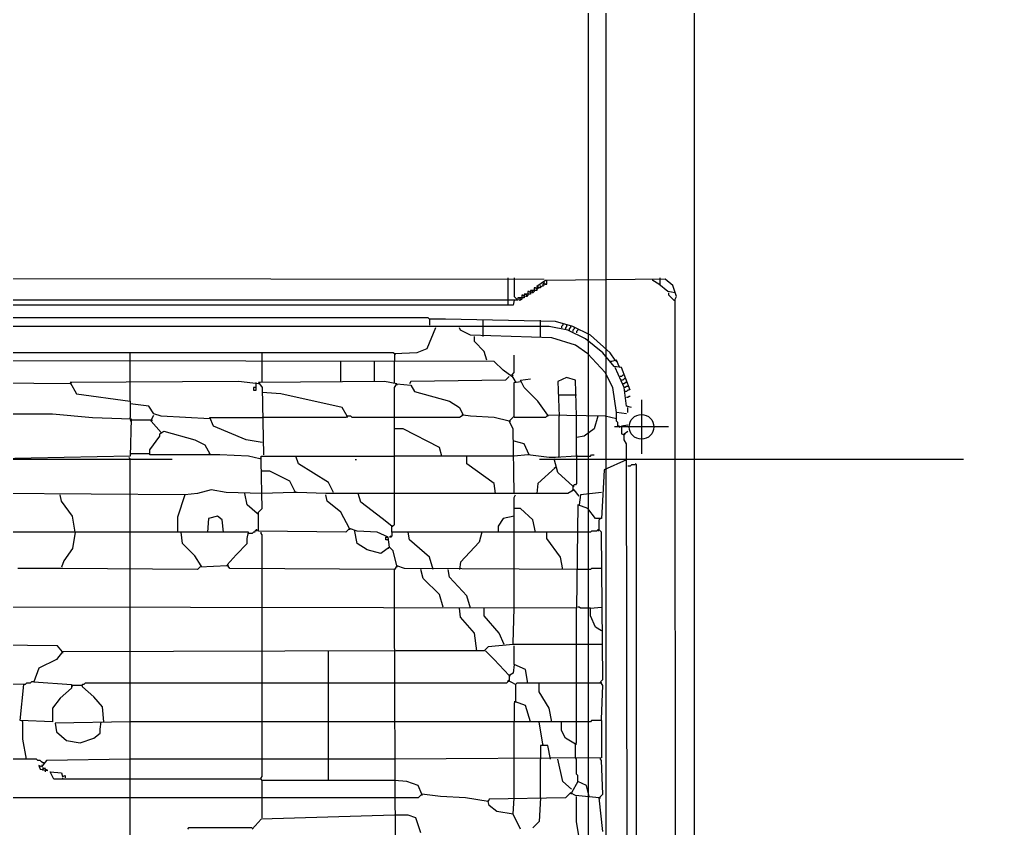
# Model space of a CAD drawing. Extents: x 4511820 to 5180432, y -1526536 to -944957.
# Drawn here: x 5149090 to 5149645, y -1028242 to -1027784 of the extents above; entities that cross this region are included whole.
import ezdxf

# ---------------------------------------------------------------- set-up
doc = ezdxf.new("R2010")
doc.units = 0
doc.header["$MEASUREMENT"] = 0
doc.linetypes.add('BODKOCIARKOVANA_3', pattern=[5.6, 3, -1.3, 0, -1.3])
doc.layers.add('osi', color=253, linetype='CONTINUOUS')
doc.layers.add('ZZ-chladenie', color=133, linetype='CONTINUOUS')

msp = doc.modelspace()

# ---------------------------------------------------------------- linework, layer by layer
at = {"layer": 'osi', "linetype": 'BODKOCIARKOVANA_3', "ltscale": 80}
msp.add_line((5157242.5, -1028033.172), (5093572.5, -1028033.172), dxfattribs=at)
at = {"layer": 'ZZ-chladenie'}
for p, q in [((5149472.5, -1028973.604), (5149472.5, -1026604.74)), ((5149472.5, -1028973.604), (5149472.5, -1026604.74)), ((5149412.5, -1028913.604), (5149412.5, -1026664.74)), ((5149422.5, -1028913.604), (5149422.5, -1026664.74)), ((5148767.697, -1027930.3), (5149387.394, -1027931.007)), ((5149366.902, -1027943.019), (5149366.902, -1027930.3)), ((5149370.436, -1027930.3), (5149370.436, -1027940.9)), ((5149388.101, -1027931.713), (5149383.155, -1027935.247)), ((5149388.101, -1027933.833), (5149383.155, -1027936.66)), ((5149387.394, -1027933.127), (5149386.688, -1027933.833)), ((5149386.688, -1027933.833), (5149386.688, -1027934.54)), ((5149387.394, -1027933.127), (5149387.394, -1027932.42)), ((5149387.394, -1027933.127), (5149388.101, -1027933.833)), ((5149455.935, -1027931.007), (5149388.101, -1027931.713)), ((5149388.101, -1027933.833), (5149388.807, -1027933.833)), ((5149388.807, -1027933.833), (5149388.807, -1027931.713)), ((5149448.869, -1027931.713), (5149448.869, -1027931.007)), ((5149452.402, -1027933.833), (5149448.869, -1027931.713)), ((5149457.348, -1027938.073), (5149452.402, -1027933.833)), ((5149453.109, -1027931.007), (5149453.109, -1027930.3)), ((5149453.109, -1027933.833), (5149453.109, -1027931.007)), ((5149460.175, -1027934.54), (5149455.935, -1027931.007)), ((5149376.795, -1027939.486), (5149376.089, -1027940.193)), ((5149379.621, -1027939.486), (5149376.089, -1027939.486)), ((5149376.089, -1027939.486), (5149376.089, -1027941.606)), ((5149377.502, -1027940.193), (5149376.795, -1027939.486)), ((5149378.915, -1027938.073), (5149378.208, -1027938.073)), ((5149378.208, -1027938.073), (5149378.208, -1027939.486)), ((5149378.208, -1027939.486), (5149378.208, -1027940.193)), ((5149379.621, -1027938.779), (5149378.915, -1027938.073)), ((5149380.328, -1027937.366), (5149379.621, -1027938.073)), ((5149383.155, -1027937.366), (5149379.621, -1027937.366)), ((5149379.621, -1027937.366), (5149379.621, -1027939.486)), ((5149381.034, -1027938.073), (5149380.328, -1027937.366)), ((5149380.328, -1027938.779), (5149381.034, -1027938.073)), ((5149381.034, -1027938.779), (5149380.328, -1027938.779)), ((5149381.741, -1027938.073), (5149381.034, -1027938.779)), ((5149382.448, -1027935.953), (5149381.741, -1027935.953)), ((5149381.741, -1027935.953), (5149381.741, -1027937.366)), ((5149381.741, -1027937.366), (5149381.741, -1027938.073)), ((5149383.155, -1027936.66), (5149382.448, -1027935.953)), ((5149383.861, -1027935.247), (5149383.155, -1027935.953)), ((5149383.155, -1027935.247), (5149383.155, -1027937.366)), ((5149384.568, -1027935.953), (5149383.861, -1027935.247)), ((5149385.275, -1027935.953), (5149384.568, -1027935.953)), ((5149385.275, -1027935.247), (5149385.275, -1027934.54)), ((5149385.275, -1027935.247), (5149385.275, -1027935.953)), ((5149386.688, -1027934.54), (5149386.688, -1027935.247)), ((5149461.589, -1027938.779), (5149457.348, -1027938.073)), ((5149458.055, -1027940.193), (5149458.055, -1027938.779)), ((5149462.295, -1027940.9), (5149460.175, -1027934.54)), ((5149372.555, -1027943.019), (5148783.95, -1027943.019)), ((5149366.902, -1027945.845), (5149366.902, -1027943.019)), ((5149370.436, -1027943.019), (5149369.729, -1027945.845)), ((5149370.436, -1027940.9), (5149371.142, -1027941.606)), ((5149371.142, -1027941.606), (5149371.849, -1027942.313)), ((5149376.089, -1027941.606), (5149372.555, -1027941.606)), ((5149372.555, -1027941.606), (5149372.555, -1027943.019)), ((5149373.968, -1027942.313), (5149373.262, -1027941.606)), ((5149373.262, -1027943.019), (5149373.968, -1027942.313)), ((5149373.968, -1027943.019), (5149373.262, -1027943.019)), ((5149374.675, -1027942.313), (5149373.968, -1027943.019)), ((5149375.382, -1027940.193), (5149374.675, -1027940.193)), ((5149374.675, -1027940.193), (5149374.675, -1027941.606)), ((5149374.675, -1027941.606), (5149374.675, -1027942.313)), ((5149376.089, -1027940.9), (5149375.382, -1027940.193)), ((5149376.795, -1027940.9), (5149377.502, -1027940.193)), ((5149377.502, -1027940.9), (5149376.795, -1027940.9)), ((5149378.208, -1027940.193), (5149377.502, -1027940.9)), ((5149458.761, -1027940.9), (5149458.055, -1027940.193)), ((5149459.468, -1027941.606), (5149458.761, -1027940.9)), ((5149460.175, -1027942.313), (5149459.468, -1027941.606)), ((5149460.882, -1027943.019), (5149460.175, -1027942.313)), ((5149460.882, -1027943.019), (5149461.589, -1027943.019)), ((5149461.589, -1027942.313), (5149462.295, -1027940.9)), ((5149461.589, -1028005.201), (5149461.589, -1027942.313)), ((5149369.729, -1027945.845), (5148785.363, -1027945.845)), ((5149321.68, -1027952.911), (5148833.412, -1027952.911)), ((5149322.386, -1027953.618), (5149321.68, -1027952.911)), ((5149331.572, -1027953.618), (5149322.386, -1027953.618)), ((5149322.386, -1027953.618), (5149322.386, -1027957.152)), ((5149393.754, -1027955.032), (5149331.572, -1027953.618)), ((5149352.771, -1027957.858), (5149352.771, -1027954.325)), ((5149385.275, -1027957.858), (5149385.275, -1027954.325)), ((5149403.646, -1027957.858), (5149393.754, -1027955.032)), ((5149397.993, -1027956.445), (5149397.993, -1027957.152)), ((5149324.506, -1027957.858), (5148829.172, -1027957.858)), ((5149325.919, -1027958.565), (5149320.973, -1027970.577)), ((5149340.051, -1027957.858), (5149324.506, -1027957.858)), ((5149340.051, -1027959.978), (5149339.345, -1027958.565)), ((5149390.221, -1027957.858), (5149340.051, -1027957.858)), ((5149345.704, -1027962.804), (5149340.051, -1027959.978)), ((5149352.771, -1027963.511), (5149352.771, -1027957.858)), ((5149385.275, -1027963.511), (5149385.275, -1027957.858)), ((5149400.82, -1027959.978), (5149390.221, -1027957.858)), ((5149397.993, -1027957.152), (5149397.286, -1027957.858)), ((5149397.286, -1027957.858), (5149397.286, -1027958.565)), ((5149400.113, -1027957.858), (5149399.407, -1027958.565)), ((5149399.407, -1027958.565), (5149399.407, -1027959.271)), ((5149400.113, -1027957.152), (5149400.113, -1027957.858)), ((5149410.712, -1027964.924), (5149400.82, -1027959.978)), ((5149402.233, -1027958.565), (5149401.526, -1027959.271)), ((5149401.526, -1027959.271), (5149401.526, -1027959.978)), ((5149402.233, -1027957.858), (5149402.233, -1027958.565)), ((5149413.539, -1027962.804), (5149403.646, -1027957.858)), ((5149404.353, -1027959.271), (5149403.646, -1027959.978)), ((5149403.646, -1027959.978), (5149403.646, -1027960.684)), ((5149404.353, -1027958.565), (5149404.353, -1027959.271)), ((5149406.473, -1027959.978), (5149405.766, -1027960.684)), ((5149405.766, -1027960.684), (5149405.766, -1027961.391)), ((5149406.473, -1027959.271), (5149406.473, -1027959.978)), ((5149391.634, -1027964.218), (5149345.704, -1027962.804)), ((5149347.824, -1027966.337), (5149347.824, -1027963.511)), ((5149353.477, -1027971.99), (5149347.824, -1027966.337)), ((5149405.059, -1027968.457), (5149391.634, -1027964.218)), ((5149420.605, -1027972.697), (5149410.712, -1027964.924)), ((5149424.845, -1027972.697), (5149413.539, -1027962.804)), ((5149301.894, -1027972.697), (5149077.899, -1027972.697)), ((5149152.8, -1027977.643), (5149152.8, -1027972.697)), ((5149227.701, -1027977.643), (5149227.701, -1027972.697)), ((5149302.601, -1027973.404), (5149301.894, -1027972.697)), ((5149315.32, -1027972.697), (5149302.601, -1027973.404)), ((5149320.973, -1027970.577), (5149315.32, -1027972.697)), ((5149354.89, -1027976.936), (5149353.477, -1027971.99)), ((5149412.125, -1027973.404), (5149405.059, -1027968.457)), ((5149426.964, -1027980.47), (5149420.605, -1027972.697)), ((5149427.671, -1027976.936), (5149424.845, -1027972.697)), ((5149359.13, -1027977.643), (5148799.495, -1027976.936)), ((5149152.8, -1027988.949), (5149152.8, -1027977.643)), ((5149227.701, -1027988.949), (5149227.701, -1027977.643)), ((5149272.217, -1027988.949), (5149272.217, -1027977.643)), ((5149291.296, -1027988.949), (5149291.296, -1027977.643)), ((5149302.601, -1027973.404), (5149303.307, -1027973.404)), ((5149302.601, -1027973.404), (5149302.601, -1027977.643)), ((5149302.601, -1027989.655), (5149302.601, -1027977.643)), ((5149364.076, -1027982.589), (5149359.13, -1027977.643)), ((5149370.436, -1027984.002), (5149370.436, -1027974.11)), ((5149422.018, -1027984.002), (5149412.125, -1027973.404)), ((5149425.551, -1027977.643), (5149424.845, -1027977.643)), ((5149428.377, -1027976.936), (5149425.551, -1027977.643)), ((5149427.671, -1027976.936), (5149428.377, -1027977.643)), ((5149429.791, -1027980.47), (5149428.377, -1027976.936)), ((5149369.023, -1027986.122), (5149364.076, -1027982.589)), ((5149369.023, -1027985.416), (5149370.436, -1027984.002)), ((5149426.258, -1027992.482), (5149422.018, -1027984.002)), ((5149431.204, -1027981.176), (5149426.964, -1027980.47)), ((5149432.617, -1027992.482), (5149427.671, -1027981.176)), ((5149429.791, -1027980.47), (5149430.498, -1027981.176)), ((5149436.15, -1027993.895), (5149431.204, -1027981.176)), ((5149118.883, -1027990.362), (5149032.676, -1027989.655)), ((5149214.275, -1027988.949), (5149118.883, -1027989.655)), ((5149118.883, -1027990.362), (5149119.589, -1027989.655)), ((5149118.883, -1027989.655), (5149122.416, -1027996.015)), ((5149152.8, -1028000.254), (5149152.8, -1027988.949)), ((5149225.58, -1027990.362), (5149214.275, -1027988.949)), ((5149224.167, -1027990.362), (5149224.167, -1027989.655)), ((5149296.948, -1027988.949), (5149225.58, -1027989.655)), ((5149225.58, -1027990.362), (5149226.287, -1027989.655)), ((5149225.58, -1027989.655), (5149227.701, -1027992.482)), ((5149304.014, -1027990.362), (5149296.948, -1027988.949)), ((5149311.787, -1027988.949), (5149311.08, -1027990.362)), ((5149365.489, -1027988.242), (5149311.787, -1027988.949)), ((5149367.609, -1027986.122), (5149365.489, -1027988.242)), ((5149367.609, -1027986.122), (5149366.902, -1027986.829)), ((5149369.023, -1027986.122), (5149369.729, -1027985.416)), ((5149371.142, -1027988.949), (5149369.023, -1027985.416)), ((5149370.436, -1027989.655), (5149373.968, -1027988.949)), ((5149370.436, -1028008.734), (5149370.436, -1027989.655)), ((5149371.142, -1027988.949), (5149371.142, -1027989.655)), ((5149373.968, -1027988.242), (5149379.621, -1027987.536)), ((5149376.089, -1027992.482), (5149373.968, -1027988.242)), ((5149400.113, -1027986.829), (5149395.167, -1027988.949)), ((5149395.167, -1027988.949), (5149395.873, -1028008.734)), ((5149405.059, -1027988.242), (5149400.113, -1027986.829)), ((5149405.766, -1028008.734), (5149405.059, -1027988.242)), ((5149431.204, -1027986.122), (5149430.498, -1027986.122)), ((5149431.911, -1027985.416), (5149431.204, -1027986.122)), ((5149431.911, -1027988.242), (5149431.204, -1027988.242)), ((5149432.617, -1027985.416), (5149431.911, -1027985.416)), ((5149432.617, -1027987.536), (5149431.911, -1027988.242)), ((5149433.324, -1027987.536), (5149432.617, -1027987.536)), ((5149433.324, -1027989.655), (5149432.617, -1027990.362)), ((5149434.03, -1027989.655), (5149433.324, -1027989.655)), ((5149224.167, -1027992.482), (5149222.754, -1027992.482)), ((5149222.754, -1027992.482), (5149222.754, -1027993.895)), ((5149222.754, -1027993.895), (5149224.167, -1027993.895)), ((5149224.167, -1027993.895), (5149224.167, -1027990.362)), ((5149227.701, -1027992.482), (5149228.407, -1028030.639)), ((5149238.3, -1027996.015), (5149227.701, -1027995.309)), ((5149302.601, -1027992.482), (5149304.014, -1027990.362)), ((5149302.601, -1028070.209), (5149302.601, -1027992.482)), ((5149304.014, -1027990.362), (5149304.014, -1027991.068)), ((5149304.014, -1027990.362), (5149311.787, -1027991.068)), ((5149311.787, -1027991.068), (5149313.907, -1027994.602)), ((5149313.907, -1027994.602), (5149333.692, -1028000.254)), ((5149383.861, -1028000.254), (5149376.089, -1027992.482)), ((5149428.377, -1028006.614), (5149426.258, -1027992.482)), ((5149432.617, -1027990.362), (5149431.911, -1027990.362)), ((5149433.324, -1027992.482), (5149432.617, -1027992.482)), ((5149434.03, -1028003.081), (5149432.617, -1027992.482)), ((5149434.03, -1027991.775), (5149433.324, -1027992.482)), ((5149434.03, -1027994.602), (5149433.324, -1027994.602)), ((5149434.737, -1027991.775), (5149434.03, -1027991.775)), ((5149434.737, -1027993.895), (5149434.03, -1027994.602)), ((5149435.443, -1027993.895), (5149434.737, -1027993.895)), ((5149122.416, -1027996.015), (5149152.8, -1028000.254)), ((5149152.8, -1028000.254), (5149152.8, -1028009.44)), ((5149272.923, -1028003.788), (5149238.3, -1027996.015)), ((5149333.692, -1028000.254), (5149339.345, -1028003.788)), ((5149389.514, -1028008.027), (5149383.861, -1028000.254)), ((5149405.766, -1027996.722), (5149395.873, -1027996.722)), ((5149434.737, -1027998.135), (5149434.03, -1027998.135)), ((5149435.443, -1027997.428), (5149434.737, -1027998.135)), ((5149436.15, -1027997.428), (5149435.443, -1027997.428)), ((5149442.5, -1027999.392), (5149442.5, -1028030.053)), ((5149163.399, -1028003.081), (5149152.8, -1028001.668)), ((5149166.226, -1028007.32), (5149163.399, -1028003.081)), ((5149275.75, -1028008.734), (5149272.923, -1028003.788)), ((5149339.345, -1028003.788), (5149341.464, -1028008.027)), ((5149436.857, -1028003.788), (5149434.03, -1028003.081)), ((5149434.737, -1028006.614), (5149434.737, -1028003.788)), ((5149462.295, -1028772.579), (5149461.589, -1028005.201)), ((5149058.114, -1028007.32), (5149108.99, -1028007.32)), ((5149108.99, -1028007.32), (5149131.601, -1028009.44)), ((5149131.601, -1028009.44), (5149153.506, -1028010.147)), ((5149152.8, -1028010.147), (5149152.8, -1028009.44)), ((5149153.506, -1028010.854), (5149152.8, -1028010.147)), ((5149153.506, -1028010.147), (5149152.8, -1028031.345)), ((5149153.506, -1028010.854), (5149152.8, -1028011.561)), ((5149164.812, -1028010.854), (5149153.506, -1028010.854)), ((5149164.812, -1028010.854), (5149166.226, -1028008.027)), ((5149164.812, -1028010.854), (5149165.519, -1028010.854)), ((5149164.812, -1028011.561), (5149164.812, -1028010.854)), ((5149170.465, -1028017.92), (5149164.812, -1028011.561)), ((5149170.465, -1028008.734), (5149166.226, -1028007.32)), ((5149198.023, -1028010.147), (5149170.465, -1028008.734)), ((5149200.143, -1028014.387), (5149198.023, -1028009.44)), ((5149198.023, -1028009.44), (5149227.701, -1028009.44)), ((5149275.044, -1028009.44), (5149227.701, -1028009.44)), ((5149275.75, -1028008.734), (5149275.044, -1028009.44)), ((5149275.75, -1028008.734), (5149275.75, -1028009.44)), ((5149277.87, -1028008.734), (5149275.75, -1028008.734)), ((5149278.576, -1028009.44), (5149277.87, -1028008.734)), ((5149302.601, -1028009.44), (5149278.576, -1028009.44)), ((5149339.345, -1028009.44), (5149302.601, -1028009.44)), ((5149341.464, -1028008.027), (5149339.345, -1028009.44)), ((5149341.464, -1028008.027), (5149340.758, -1028008.027)), ((5149345.704, -1028008.734), (5149341.464, -1028008.027)), ((5149359.13, -1028009.44), (5149345.704, -1028008.734)), ((5149367.609, -1028011.561), (5149359.13, -1028009.44)), ((5149367.609, -1028011.561), (5149370.436, -1028008.734)), ((5149367.609, -1028011.561), (5149368.316, -1028011.561)), ((5149369.729, -1028015.8), (5149367.609, -1028011.561)), ((5149388.101, -1028009.44), (5149370.436, -1028009.44)), ((5149388.807, -1028008.734), (5149388.101, -1028009.44)), ((5149389.514, -1028008.734), (5149388.807, -1028008.734)), ((5149389.514, -1028008.027), (5149389.514, -1028008.734)), ((5149422.018, -1028008.734), (5149389.514, -1028008.027)), ((5149395.873, -1028031.345), (5149395.873, -1028008.734)), ((5149405.766, -1028020.746), (5149405.766, -1028008.734)), ((5149417.778, -1028008.734), (5149415.659, -1028015.8)), ((5149428.377, -1028010.147), (5149422.018, -1028008.734)), ((5149428.377, -1028011.561), (5149428.377, -1028006.614)), ((5149434.03, -1028007.32), (5149428.377, -1028006.614)), ((5149429.084, -1028012.267), (5149428.377, -1028011.561)), ((5149169.758, -1028018.627), (5149171.878, -1028017.213)), ((5149171.878, -1028017.213), (5149189.544, -1028022.159)), ((5149218.514, -1028022.159), (5149200.143, -1028014.387)), ((5149307.547, -1028015.8), (5149302.601, -1028015.8)), ((5149328.039, -1028026.399), (5149307.547, -1028015.8)), ((5149370.436, -1028052.544), (5149369.729, -1028015.8)), ((5149415.659, -1028015.8), (5149410.006, -1028020.04)), ((5149457.831, -1028014.722), (5149427.169, -1028014.722)), ((5149429.084, -1028014.387), (5149429.084, -1028012.267)), ((5149429.791, -1028014.387), (5149429.084, -1028014.387)), ((5149430.498, -1028015.093), (5149429.791, -1028014.387)), ((5149434.737, -1028013.68), (5149431.204, -1028014.387)), ((5149431.204, -1028014.387), (5149431.204, -1028018.627)), ((5149432.617, -1028018.627), (5149434.737, -1028017.213)), ((5149164.105, -1028027.812), (5149169.758, -1028020.04)), ((5149169.758, -1028020.04), (5149169.758, -1028018.627)), ((5149189.544, -1028022.159), (5149195.196, -1028024.986)), ((5149227.701, -1028023.572), (5149218.514, -1028022.159)), ((5149376.089, -1028024.279), (5149370.436, -1028022.866)), ((5149410.006, -1028020.04), (5149405.766, -1028020.746)), ((5149405.766, -1028031.345), (5149405.766, -1028020.746)), ((5149431.204, -1028018.627), (5149432.617, -1028019.333)), ((5149432.617, -1028019.333), (5149433.324, -1028018.627)), ((5149432.617, -1028022.159), (5149432.617, -1028018.627)), ((5149434.03, -1028024.279), (5149432.617, -1028022.159)), ((5149164.105, -1028030.639), (5149164.105, -1028027.812)), ((5149195.196, -1028024.986), (5149198.023, -1028029.932)), ((5149329.453, -1028031.345), (5149328.039, -1028026.399)), ((5149378.915, -1028030.639), (5149376.089, -1028024.279)), ((5149434.737, -1028531.625), (5149434.03, -1028024.279)), ((5149152.8, -1028031.345), (5149077.899, -1028032.759)), ((5149152.8, -1028032.759), (5149152.093, -1028032.052)), ((5149153.506, -1028029.932), (5149152.8, -1028030.639)), ((5149152.8, -1028052.544), (5149152.8, -1028032.759)), ((5149163.399, -1028029.932), (5149153.506, -1028029.932)), ((5149196.61, -1028030.639), (5149164.105, -1028030.639)), ((5149203.676, -1028030.639), (5149196.61, -1028030.639)), ((5149198.023, -1028029.932), (5149197.317, -1028030.639)), ((5149219.928, -1028031.345), (5149203.676, -1028030.639)), ((5149226.287, -1028032.759), (5149219.928, -1028031.345)), ((5149226.287, -1028032.759), (5149226.994, -1028032.052)), ((5149226.994, -1028034.172), (5149226.994, -1028031.345)), ((5149226.994, -1028031.345), (5149302.601, -1028031.345)), ((5149227.701, -1028061.023), (5149226.994, -1028034.172)), ((5149248.192, -1028035.585), (5149246.779, -1028031.345)), ((5149370.436, -1028031.345), (5149302.601, -1028031.345)), ((5149343.584, -1028035.585), (5149343.584, -1028031.345)), ((5149378.208, -1028030.639), (5149370.436, -1028031.345)), ((5149390.221, -1028032.052), (5149378.208, -1028030.639)), ((5149393.754, -1028032.052), (5149390.221, -1028032.052)), ((5149395.167, -1028040.531), (5149393.047, -1028032.759)), ((5149405.766, -1028031.345), (5149393.754, -1028032.052)), ((5149395.873, -1028031.345), (5149395.167, -1028032.052)), ((5149405.766, -1028030.639), (5149405.766, -1028031.345)), ((5149405.766, -1028031.345), (5149405.766, -1028046.89)), ((5149405.766, -1028031.345), (5149413.539, -1028031.345)), ((5149413.539, -1028031.345), (5149414.245, -1028030.639)), ((5149414.245, -1028030.639), (5149415.659, -1028030.639)), ((5149434.03, -1028033.465), (5149421.311, -1028039.118)), ((5149231.94, -1028039.825), (5149227.701, -1028039.825)), ((5149243.246, -1028045.477), (5149231.94, -1028039.825)), ((5149265.15, -1028046.184), (5149248.192, -1028035.585)), ((5149359.13, -1028046.89), (5149343.584, -1028035.585)), ((5149393.754, -1028037.705), (5149383.861, -1028046.89)), ((5149393.754, -1028037.705), (5149393.047, -1028038.411)), ((5149421.311, -1028039.118), (5149420.605, -1028053.25)), ((5149436.15, -1028036.998), (5149434.737, -1028036.998)), ((5149436.857, -1028036.292), (5149436.15, -1028036.998)), ((5149438.977, -1028036.292), (5149436.857, -1028036.292)), ((5149439.683, -1028036.292), (5149438.977, -1028035.585)), ((5149439.683, -1028531.625), (5149439.683, -1028036.292)), ((5149403.646, -1028048.304), (5149395.167, -1028040.531)), ((5149198.73, -1028050.424), (5149190.957, -1028052.544)), ((5149207.209, -1028051.837), (5149198.73, -1028050.424)), ((5149246.072, -1028051.131), (5149243.246, -1028045.477)), ((5149267.977, -1028051.837), (5149265.15, -1028046.184)), ((5149359.837, -1028052.544), (5149359.13, -1028046.89)), ((5149383.861, -1028046.89), (5149383.155, -1028052.544)), ((5149404.353, -1028050.424), (5149400.82, -1028052.544)), ((5149403.646, -1028050.424), (5149402.94, -1028051.131)), ((5149404.353, -1028047.597), (5149403.646, -1028048.304)), ((5149403.646, -1028048.304), (5149404.353, -1028048.304)), ((5149403.646, -1028048.304), (5149403.646, -1028050.424)), ((5149405.059, -1028047.597), (5149404.353, -1028047.597)), ((5149407.18, -1028053.957), (5149404.353, -1028050.424)), ((5149405.766, -1028046.89), (5149405.059, -1028047.597)), ((5149183.891, -1028053.25), (5149077.192, -1028052.544)), ((5149113.936, -1028056.783), (5149113.23, -1028053.25)), ((5149152.8, -1028074.449), (5149152.8, -1028052.544)), ((5149183.891, -1028053.25), (5149179.651, -1028065.969)), ((5149190.957, -1028052.544), (5149183.891, -1028053.25)), ((5149227.701, -1028052.544), (5149207.209, -1028051.837)), ((5149219.221, -1028058.903), (5149217.808, -1028052.544)), ((5149245.366, -1028051.837), (5149227.701, -1028052.544)), ((5149247.485, -1028051.837), (5149245.366, -1028051.837)), ((5149246.072, -1028051.131), (5149246.072, -1028051.837)), ((5149263.737, -1028052.544), (5149247.485, -1028051.837)), ((5149302.601, -1028052.544), (5149263.737, -1028052.544)), ((5149264.444, -1028056.783), (5149263.737, -1028053.25)), ((5149283.523, -1028057.49), (5149282.109, -1028052.544)), ((5149370.436, -1028052.544), (5149302.601, -1028052.544)), ((5149400.82, -1028052.544), (5149370.436, -1028052.544)), ((5149370.436, -1028054.663), (5149371.142, -1028053.25)), ((5149370.436, -1028061.023), (5149370.436, -1028054.663)), ((5149407.886, -1028053.25), (5149407.18, -1028058.903)), ((5149419.898, -1028051.837), (5149407.886, -1028053.25)), ((5149420.605, -1028053.25), (5149419.898, -1028066.676)), ((5149120.296, -1028065.263), (5149113.936, -1028056.783)), ((5149224.874, -1028063.849), (5149219.221, -1028058.903)), ((5149225.58, -1028063.143), (5149227.701, -1028061.023)), ((5149272.217, -1028063.143), (5149264.444, -1028056.783)), ((5149295.535, -1028066.676), (5149283.523, -1028057.49)), ((5149370.436, -1028074.449), (5149370.436, -1028061.023)), ((5149373.968, -1028061.023), (5149370.436, -1028061.023)), ((5149381.034, -1028067.383), (5149373.968, -1028061.023)), ((5149406.473, -1028058.903), (5149405.766, -1028117.552)), ((5149412.125, -1028061.023), (5149406.473, -1028058.903)), ((5149416.365, -1028066.676), (5149412.125, -1028061.023)), ((5149121.709, -1028074.449), (5149120.296, -1028065.263)), ((5149179.651, -1028065.969), (5149179.651, -1028074.449)), ((5149197.317, -1028066.676), (5149196.61, -1028074.449)), ((5149202.262, -1028065.263), (5149197.317, -1028066.676)), ((5149205.089, -1028067.383), (5149202.262, -1028065.263)), ((5149205.796, -1028074.449), (5149205.089, -1028067.383)), ((5149224.874, -1028063.849), (5149225.58, -1028063.849)), ((5149225.58, -1028073.742), (5149225.58, -1028063.143)), ((5149277.163, -1028072.329), (5149272.217, -1028063.143)), ((5149301.188, -1028070.915), (5149295.535, -1028066.676)), ((5149364.076, -1028066.676), (5149361.25, -1028070.915)), ((5149370.436, -1028065.263), (5149364.076, -1028066.676)), ((5149382.448, -1028074.449), (5149381.034, -1028067.383)), ((5149419.898, -1028066.676), (5149416.365, -1028066.676)), ((5149418.485, -1028067.383), (5149419.191, -1028066.676)), ((5149418.485, -1028073.036), (5149418.485, -1028067.383)), ((5149224.167, -1028073.036), (5149223.461, -1028073.742)), ((5149224.874, -1028073.036), (5149224.167, -1028073.742)), ((5149224.874, -1028073.036), (5149224.167, -1028073.036)), ((5149277.163, -1028072.329), (5149275.044, -1028074.449)), ((5149277.163, -1028072.329), (5149277.163, -1028073.036)), ((5149281.403, -1028073.742), (5149277.163, -1028072.329)), ((5149281.403, -1028080.808), (5149279.989, -1028073.036)), ((5149301.188, -1028070.915), (5149302.601, -1028070.209)), ((5149301.188, -1028070.915), (5149301.894, -1028070.915)), ((5149301.188, -1028074.449), (5149301.188, -1028070.915)), ((5149361.25, -1028070.915), (5149361.25, -1028074.449)), ((5149417.778, -1028073.036), (5149417.072, -1028073.742)), ((5149418.485, -1028073.036), (5149417.778, -1028073.742)), ((5149418.485, -1028073.036), (5149417.778, -1028073.036)), ((5149419.898, -1028074.449), (5149418.485, -1028073.036)), ((5149219.928, -1028074.449), (5149078.606, -1028074.449)), ((5149121.709, -1028074.449), (5149120.296, -1028083.634)), ((5149152.8, -1028095.647), (5149152.8, -1028074.449)), ((5149182.478, -1028080.808), (5149181.771, -1028074.449)), ((5149219.221, -1028077.981), (5149219.928, -1028074.449)), ((5149219.221, -1028080.808), (5149219.221, -1028077.981)), ((5149222.048, -1028075.155), (5149219.928, -1028075.155)), ((5149222.754, -1028074.449), (5149222.048, -1028075.155)), ((5149223.461, -1028074.449), (5149222.754, -1028074.449)), ((5149223.461, -1028073.742), (5149223.461, -1028074.449)), ((5149275.044, -1028074.449), (5149225.58, -1028073.742)), ((5149226.994, -1028075.155), (5149226.994, -1028074.449)), ((5149227.701, -1028075.862), (5149226.994, -1028075.155)), ((5149227.701, -1028095.647), (5149227.701, -1028075.862)), ((5149292.709, -1028074.449), (5149281.403, -1028073.742)), ((5149299.068, -1028077.275), (5149292.709, -1028074.449)), ((5149297.655, -1028078.688), (5149297.655, -1028077.275)), ((5149297.655, -1028077.275), (5149299.068, -1028077.275)), ((5149299.068, -1028078.688), (5149297.655, -1028078.688)), ((5149299.775, -1028082.928), (5149299.068, -1028077.275)), ((5149299.775, -1028077.275), (5149300.481, -1028076.568)), ((5149300.481, -1028077.275), (5149299.775, -1028077.275)), ((5149301.188, -1028076.568), (5149300.481, -1028077.275)), ((5149301.188, -1028074.449), (5149301.188, -1028076.568)), ((5149405.766, -1028074.449), (5149301.188, -1028074.449)), ((5149311.08, -1028078.688), (5149310.374, -1028074.449)), ((5149322.386, -1028088.581), (5149311.08, -1028078.688)), ((5149352.064, -1028074.449), (5149350.65, -1028080.102)), ((5149370.436, -1028095.647), (5149370.436, -1028074.449)), ((5149388.807, -1028077.981), (5149388.807, -1028074.449)), ((5149396.58, -1028088.581), (5149388.807, -1028077.981)), ((5149413.539, -1028074.449), (5149405.766, -1028074.449)), ((5149414.245, -1028073.742), (5149413.539, -1028074.449)), ((5149417.072, -1028073.742), (5149414.245, -1028073.742)), ((5149420.605, -1028157.829), (5149419.898, -1028074.449)), ((5149120.296, -1028083.634), (5149115.349, -1028090.701)), ((5149189.544, -1028087.874), (5149182.478, -1028080.808)), ((5149212.862, -1028087.168), (5149219.221, -1028080.808)), ((5149287.055, -1028084.341), (5149281.403, -1028080.808)), ((5149299.775, -1028082.928), (5149294.828, -1028086.461)), ((5149299.775, -1028082.928), (5149299.068, -1028083.634)), ((5149301.894, -1028085.047), (5149299.775, -1028082.928)), ((5149350.65, -1028080.102), (5149340.051, -1028091.407)), ((5149193.076, -1028093.527), (5149189.544, -1028087.874)), ((5149207.915, -1028092.82), (5149212.862, -1028087.168)), ((5149294.828, -1028086.461), (5149287.055, -1028084.341)), ((5149304.014, -1028093.527), (5149301.894, -1028085.047)), ((5149324.506, -1028095.647), (5149322.386, -1028088.581)), ((5149397.993, -1028095.647), (5149396.58, -1028088.581)), ((5149109.696, -1028094.94), (5149089.205, -1028094.94)), ((5149114.643, -1028094.94), (5149109.696, -1028094.94)), ((5149115.349, -1028090.701), (5149113.936, -1028094.233)), ((5149190.957, -1028095.647), (5149114.643, -1028094.94)), ((5149192.37, -1028094.233), (5149190.957, -1028095.647)), ((5149207.915, -1028093.527), (5149192.37, -1028094.233)), ((5149193.076, -1028093.527), (5149193.076, -1028094.233)), ((5149207.915, -1028093.527), (5149208.622, -1028092.82)), ((5149209.328, -1028094.94), (5149207.915, -1028092.82)), ((5149302.601, -1028095.647), (5149209.328, -1028094.94)), ((5149304.014, -1028093.527), (5149302.601, -1028095.647)), ((5149304.014, -1028093.527), (5149304.014, -1028094.233)), ((5149308.254, -1028094.94), (5149304.014, -1028093.527)), ((5149405.766, -1028095.647), (5149308.254, -1028094.94)), ((5149340.051, -1028091.407), (5149339.345, -1028095.647)), ((5149414.245, -1028094.94), (5149413.539, -1028095.647)), ((5149419.898, -1028094.94), (5149414.245, -1028094.94)), ((5149152.8, -1028117.552), (5149152.8, -1028095.647)), ((5149227.701, -1028117.552), (5149227.701, -1028095.647)), ((5149302.601, -1028117.552), (5149302.601, -1028095.647)), ((5149318.853, -1028100.593), (5149317.44, -1028095.647)), ((5149328.039, -1028109.779), (5149318.853, -1028100.593)), ((5149333.692, -1028099.886), (5149332.985, -1028095.647)), ((5149343.584, -1028110.486), (5149333.692, -1028099.886)), ((5149370.436, -1028117.552), (5149370.436, -1028095.647)), ((5149413.539, -1028095.647), (5149405.766, -1028095.647)), ((5149330.159, -1028116.845), (5149328.039, -1028109.779)), ((5149345.704, -1028117.552), (5149343.584, -1028110.486)), ((5149405.766, -1028117.552), (5149057.408, -1028116.845)), ((5149152.8, -1028141.576), (5149152.8, -1028117.552)), ((5149227.701, -1028141.576), (5149227.701, -1028117.552)), ((5149303.307, -1028289.965), (5149302.601, -1028117.552)), ((5149340.051, -1028122.498), (5149339.345, -1028117.552)), ((5149353.477, -1028121.791), (5149353.477, -1028117.552)), ((5149369.729, -1028137.337), (5149370.436, -1028117.552)), ((5149405.766, -1028138.75), (5149405.766, -1028117.552)), ((5149407.18, -1028116.845), (5149406.473, -1028116.845)), ((5149407.886, -1028117.552), (5149407.18, -1028116.845)), ((5149413.539, -1028117.552), (5149407.886, -1028117.552)), ((5149413.539, -1028117.552), (5149419.898, -1028116.845)), ((5149413.539, -1028121.791), (5149413.539, -1028117.552)), ((5149347.824, -1028131.684), (5149340.051, -1028122.498)), ((5149361.956, -1028131.684), (5149353.477, -1028121.791)), ((5149416.365, -1028128.151), (5149413.539, -1028121.791)), ((5149419.898, -1028130.271), (5149416.365, -1028128.151)), ((5149349.237, -1028141.576), (5149347.824, -1028131.684)), ((5149364.782, -1028138.043), (5149361.956, -1028131.684)), ((5149111.817, -1028138.75), (5149034.09, -1028138.043)), ((5149114.643, -1028142.283), (5149111.817, -1028138.75)), ((5149355.597, -1028139.456), (5149353.477, -1028141.576)), ((5149369.729, -1028138.043), (5149355.597, -1028139.456)), ((5149369.729, -1028138.043), (5149369.729, -1028137.337)), ((5149419.898, -1028138.043), (5149369.729, -1028138.043)), ((5149370.436, -1028149.349), (5149370.436, -1028138.75)), ((5149405.766, -1028159.948), (5149405.766, -1028138.75)), ((5149114.643, -1028142.283), (5149111.11, -1028146.523)), ((5149303.307, -1028141.576), (5149114.643, -1028142.283)), ((5149114.643, -1028142.283), (5149114.643, -1028142.99)), ((5149152.8, -1028268.06), (5149152.8, -1028141.576)), ((5149227.701, -1028212.944), (5149227.701, -1028141.576)), ((5149265.15, -1028159.948), (5149265.15, -1028141.576)), ((5149353.477, -1028141.576), (5149303.307, -1028141.576)), ((5149359.13, -1028146.523), (5149354.184, -1028141.576)), ((5149111.11, -1028146.523), (5149101.217, -1028151.469)), ((5149367.609, -1028155.708), (5149359.13, -1028146.523)), ((5149370.436, -1028149.349), (5149369.729, -1028154.295)), ((5149376.795, -1028152.176), (5149370.436, -1028149.349)), ((5149101.217, -1028151.469), (5149098.391, -1028159.242)), ((5149369.729, -1028154.295), (5149367.609, -1028155.708)), ((5149367.609, -1028155.708), (5149368.316, -1028155.708)), ((5149367.609, -1028155.708), (5149367.609, -1028158.535)), ((5149378.208, -1028159.948), (5149376.795, -1028152.176)), ((5149092.738, -1028160.655), (5149024.197, -1028159.242)), ((5149090.618, -1028181.147), (5149092.738, -1028160.655)), ((5149093.444, -1028160.655), (5149092.738, -1028160.655)), ((5149094.151, -1028159.948), (5149093.444, -1028160.655)), ((5149096.271, -1028159.948), (5149094.151, -1028159.948)), ((5149096.978, -1028159.242), (5149096.271, -1028159.948)), ((5149098.391, -1028159.242), (5149096.978, -1028159.242)), ((5149098.391, -1028159.242), (5149119.589, -1028160.655)), ((5149119.589, -1028160.655), (5149119.589, -1028162.775)), ((5149120.296, -1028161.361), (5149119.589, -1028162.068)), ((5149125.242, -1028161.361), (5149120.296, -1028161.361)), ((5149125.949, -1028160.655), (5149125.242, -1028161.361)), ((5149126.655, -1028160.655), (5149125.949, -1028160.655)), ((5149125.949, -1028162.068), (5149125.949, -1028161.361)), ((5149127.362, -1028159.948), (5149126.655, -1028160.655)), ((5149152.8, -1028159.948), (5149127.362, -1028159.948)), ((5149227.701, -1028159.948), (5149152.8, -1028159.948)), ((5149302.601, -1028159.948), (5149227.701, -1028159.948)), ((5149265.15, -1028181.854), (5149265.15, -1028159.948)), ((5149366.196, -1028159.948), (5149302.601, -1028159.948)), ((5149366.902, -1028158.535), (5149366.196, -1028159.948)), ((5149367.609, -1028158.535), (5149366.902, -1028159.242)), ((5149371.142, -1028160.655), (5149366.902, -1028158.535)), ((5149371.849, -1028159.948), (5149371.142, -1028160.655)), ((5149371.142, -1028160.655), (5149371.142, -1028170.547)), ((5149419.191, -1028159.948), (5149371.849, -1028159.948)), ((5149384.568, -1028164.895), (5149384.568, -1028159.948)), ((5149405.766, -1028181.854), (5149405.766, -1028159.948)), ((5149419.191, -1028159.242), (5149420.605, -1028157.829)), ((5149419.191, -1028159.948), (5149419.898, -1028159.242)), ((5149420.605, -1028161.361), (5149419.191, -1028159.242)), ((5149419.898, -1028180.44), (5149420.605, -1028161.361)), ((5149119.589, -1028162.775), (5149113.23, -1028168.428)), ((5149132.308, -1028167.721), (5149125.949, -1028162.068)), ((5149390.221, -1028174.081), (5149384.568, -1028164.895)), ((5149113.23, -1028168.428), (5149108.99, -1028174.081)), ((5149137.254, -1028173.374), (5149132.308, -1028167.721)), ((5149371.142, -1028170.547), (5149370.436, -1028170.547)), ((5149371.142, -1028170.547), (5149370.436, -1028171.254)), ((5149370.436, -1028171.254), (5149370.436, -1028181.854)), ((5149376.795, -1028172.667), (5149371.142, -1028170.547)), ((5149379.621, -1028181.854), (5149376.795, -1028172.667)), ((5149108.99, -1028174.081), (5149108.99, -1028181.854)), ((5149137.961, -1028181.854), (5149137.254, -1028173.374)), ((5149391.634, -1028181.854), (5149390.221, -1028174.081)), ((5149108.99, -1028181.854), (5149090.618, -1028181.147)), ((5149092.031, -1028181.854), (5149091.325, -1028181.147)), ((5149092.031, -1028191.746), (5149092.031, -1028181.854)), ((5149152.8, -1028181.854), (5149110.403, -1028182.56)), ((5149110.403, -1028182.56), (5149111.11, -1028187.506)), ((5149135.841, -1028186.093), (5149136.548, -1028181.854)), ((5149227.701, -1028181.854), (5149152.8, -1028181.854)), ((5149302.601, -1028181.854), (5149227.701, -1028181.854)), ((5149265.15, -1028203.051), (5149265.15, -1028181.854)), ((5149413.539, -1028181.854), (5149302.601, -1028181.854)), ((5149370.436, -1028203.051), (5149370.436, -1028181.854)), ((5149386.688, -1028194.572), (5149384.568, -1028181.854)), ((5149397.286, -1028186.799), (5149397.286, -1028181.854)), ((5149405.766, -1028193.865), (5149405.766, -1028181.854)), ((5149414.245, -1028181.147), (5149413.539, -1028181.854)), ((5149419.898, -1028181.147), (5149414.245, -1028181.147)), ((5149419.898, -1028181.147), (5149419.898, -1028180.44)), ((5149419.898, -1028181.147), (5149419.898, -1028202.345)), ((5149111.11, -1028187.506), (5149116.762, -1028192.452)), ((5149132.308, -1028191.039), (5149135.841, -1028188.213)), ((5149135.841, -1028188.213), (5149135.841, -1028186.093)), ((5149399.407, -1028191.039), (5149397.286, -1028186.799)), ((5149094.151, -1028203.051), (5149092.031, -1028191.746)), ((5149116.762, -1028192.452), (5149124.535, -1028193.865)), ((5149124.535, -1028193.865), (5149132.308, -1028191.039)), ((5149386.688, -1028194.572), (5149385.981, -1028195.279)), ((5149405.059, -1028194.572), (5149399.407, -1028191.039)), ((5149405.059, -1028194.572), (5149405.766, -1028193.865)), ((5149405.059, -1028194.572), (5149405.766, -1028194.572)), ((5149405.059, -1028202.345), (5149405.059, -1028194.572)), ((5149389.514, -1028195.279), (5149385.275, -1028195.279)), ((5149385.275, -1028195.279), (5149385.275, -1028203.051)), ((5149390.927, -1028203.051), (5149389.514, -1028195.279)), ((5149099.804, -1028203.051), (5148927.391, -1028203.051)), ((5149100.51, -1028203.758), (5149099.804, -1028203.051)), ((5149101.924, -1028203.758), (5149100.51, -1028203.758)), ((5149102.63, -1028204.465), (5149101.924, -1028203.758)), ((5149105.457, -1028203.758), (5149102.63, -1028207.291)), ((5149103.337, -1028205.172), (5149102.63, -1028204.465)), ((5149104.044, -1028205.172), (5149103.337, -1028205.172)), ((5149152.8, -1028203.051), (5149105.457, -1028203.758)), ((5149227.701, -1028203.051), (5149152.8, -1028203.051)), ((5149302.601, -1028203.051), (5149227.701, -1028203.051)), ((5149265.15, -1028215.064), (5149265.15, -1028203.051)), ((5149419.898, -1028202.345), (5149302.601, -1028203.051)), ((5149370.436, -1028224.956), (5149370.436, -1028203.051)), ((5149385.275, -1028224.956), (5149385.275, -1028203.051)), ((5149397.993, -1028215.77), (5149395.167, -1028203.051)), ((5149405.766, -1028203.051), (5149405.059, -1028202.345)), ((5149405.766, -1028211.531), (5149405.766, -1028203.051)), ((5149419.191, -1028203.051), (5149419.191, -1028202.345)), ((5149419.898, -1028203.758), (5149419.191, -1028203.051)), ((5149420.605, -1028222.837), (5149419.898, -1028203.758)), ((5149102.63, -1028207.291), (5149101.217, -1028206.585)), ((5149101.217, -1028206.585), (5149101.924, -1028208.704)), ((5149101.924, -1028208.704), (5149106.164, -1028209.411)), ((5149103.337, -1028206.585), (5149102.63, -1028206.585)), ((5149106.164, -1028209.411), (5149103.337, -1028207.998)), ((5149103.337, -1028207.998), (5149103.337, -1028208.704)), ((5149103.337, -1028208.704), (5149103.337, -1028209.411)), ((5149104.751, -1028208.704), (5149104.751, -1028207.998)), ((5149104.751, -1028209.411), (5149104.751, -1028210.117)), ((5149109.696, -1028214.357), (5149107.577, -1028210.117)), ((5149107.577, -1028210.117), (5149113.936, -1028210.824)), ((5149113.936, -1028210.824), (5149114.643, -1028212.944)), ((5149406.473, -1028212.238), (5149405.766, -1028211.531)), ((5149113.936, -1028214.357), (5149109.696, -1028214.357)), ((5149152.8, -1028214.357), (5149113.936, -1028214.357)), ((5149114.643, -1028212.944), (5149116.056, -1028212.238)), ((5149114.643, -1028213.651), (5149114.643, -1028214.357)), ((5149116.056, -1028212.238), (5149116.056, -1028213.651)), ((5149226.994, -1028214.357), (5149152.8, -1028214.357)), ((5149226.994, -1028213.651), (5149227.701, -1028212.944)), ((5149226.994, -1028214.357), (5149226.994, -1028213.651)), ((5149227.701, -1028215.064), (5149226.994, -1028214.357)), ((5149227.701, -1028224.956), (5149227.701, -1028215.064)), ((5149302.601, -1028215.064), (5149227.701, -1028215.064)), ((5149309.667, -1028215.77), (5149302.601, -1028215.064)), ((5149316.027, -1028217.89), (5149309.667, -1028215.77)), ((5149402.94, -1028220.01), (5149397.993, -1028215.77)), ((5149406.473, -1028215.77), (5149402.94, -1028222.13)), ((5149406.473, -1028215.77), (5149406.473, -1028212.238)), ((5149411.419, -1028217.89), (5149406.473, -1028215.77)), ((5149318.146, -1028222.837), (5149316.027, -1028217.89)), ((5149318.146, -1028222.837), (5149316.027, -1028224.956)), ((5149318.146, -1028222.837), (5149318.146, -1028223.543)), ((5149328.746, -1028224.25), (5149318.146, -1028222.837)), ((5149402.233, -1028222.13), (5149399.407, -1028224.956)), ((5149402.94, -1028222.13), (5149402.233, -1028222.837)), ((5149405.059, -1028223.543), (5149402.233, -1028222.13)), ((5149412.832, -1028224.25), (5149411.419, -1028217.89)), ((5149418.485, -1028224.956), (5149420.605, -1028222.837)), ((5149152.8, -1028224.956), (5148927.391, -1028224.956)), ((5149302.601, -1028224.956), (5149152.8, -1028224.956)), ((5149227.701, -1028236.262), (5149227.701, -1028224.956)), ((5149316.027, -1028224.956), (5149302.601, -1028224.956)), ((5149342.878, -1028224.956), (5149328.746, -1028224.25)), ((5149355.597, -1028227.076), (5149342.878, -1028224.956)), ((5149356.303, -1028225.663), (5149355.597, -1028227.076)), ((5149355.597, -1028227.076), (5149355.597, -1028226.369)), ((5149356.303, -1028229.196), (5149355.597, -1028227.076)), ((5149399.407, -1028224.956), (5149356.303, -1028225.663)), ((5149369.729, -1028234.142), (5149370.436, -1028224.956)), ((5149385.275, -1028224.956), (5149384.568, -1028238.382)), ((5149418.485, -1028224.956), (5149405.059, -1028223.543)), ((5149405.766, -1028238.382), (5149405.766, -1028224.25)), ((5149418.485, -1028224.956), (5149419.191, -1028224.956)), ((5149420.605, -1028244.035), (5149418.485, -1028224.956)), ((5149360.543, -1028232.729), (5149356.303, -1028229.196)), ((5149369.729, -1028234.142), (5149360.543, -1028232.729)), ((5149226.994, -1028236.969), (5149222.048, -1028242.622)), ((5149302.601, -1028234.849), (5149226.994, -1028236.969)), ((5149310.374, -1028234.849), (5149302.601, -1028234.849)), ((5149314.614, -1028236.262), (5149310.374, -1028234.849)), ((5149317.44, -1028244.742), (5149314.614, -1028236.262)), ((5149373.968, -1028242.622), (5149369.729, -1028234.142)), ((5149384.568, -1028238.382), (5149381.034, -1028241.915)), ((5149407.18, -1028247.568), (5149405.766, -1028238.382)), ((5149186.01, -1028241.915), (5149185.304, -1028242.622)), ((5149222.048, -1028241.915), (5149186.01, -1028241.915))]:
    msp.add_line(p, q, dxfattribs=at)
msp.add_circle((5149442.5, -1028014.722), 7, dxfattribs=at)

doc.saveas('drawing.dxf')
